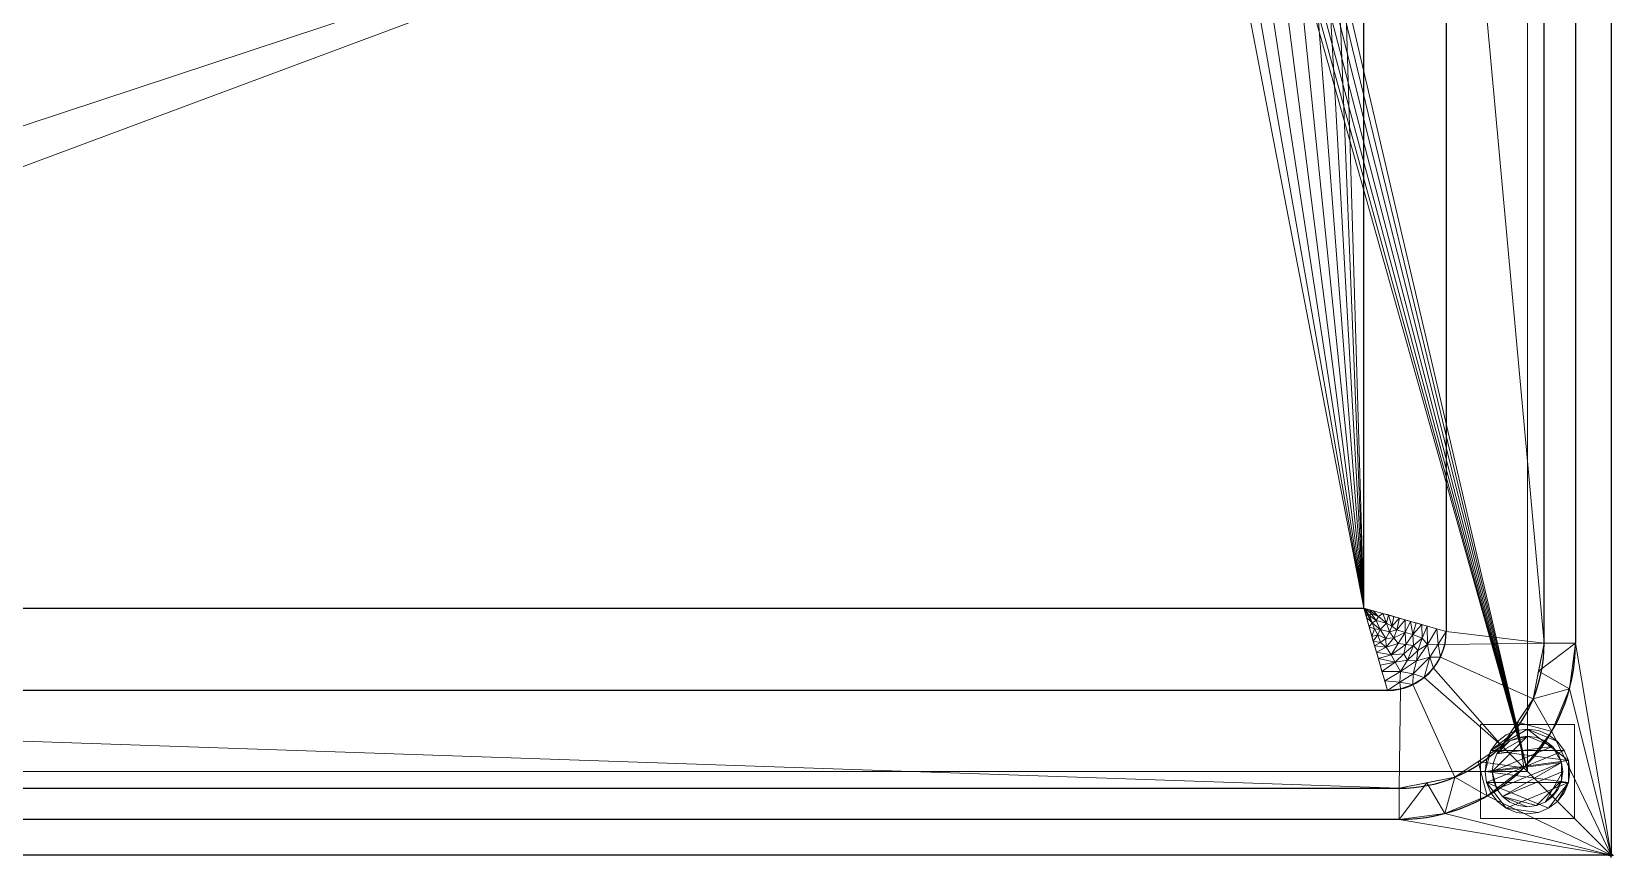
# Model space of a CAD drawing. Header units: millimetres. Extents: x -1 to 1401, y -701 to 1.
# Drawn here: x 729 to 1401, y -701 to -350 of the extents above; entities that cross this region are included whole.
import ezdxf

# ---------------------------------------------------------------- set-up
doc = ezdxf.new("R2010")
doc.units = ezdxf.units.MM
doc.header["$PDMODE"] = 34
for name, color, linetype in [('IQ_200_2D', 1, 'Continuous'), ('IQ_200_3D', 1, 'Continuous'), ('IQ_204_2D', 7, 'Continuous'), ('IQ_INS_3D', 3, 'Continuous')]:
    doc.layers.add(name, color=color, linetype=linetype)

msp = doc.modelspace()

# ---------------------------------------------------------------- linework, layer by layer
at = {"layer": 'IQ_200_2D'}
for p, q in [((1400, 0), (1400, -700)), ((1400, -700), (0, -700))]:
    msp.add_line(p, q, dxfattribs=at)
at = {"layer": 'IQ_204_2D'}
for p, q in [((1371.61, -610), (1371.61, -110)), ((1384.89, -110), (1384.89, -610)), ((1330, -155), (1330, -605)), ((1295, -595), (1295, -165)), ((105, -595), (1295, -595)), ((1305, -630), (95, -630)), ((90, -671.61), (1310, -671.61)), ((1310, -684.89), (90, -684.89))]:
    msp.add_line(p, q, dxfattribs=at)
for centre, radius, end in [((1305, -605), 25, 0), ((1310, -610), 74.89, 360), ((1310, -610), 61.61, 360)]:
    msp.add_arc(centre, radius, 270, end, dxfattribs=at)
at = {"layer": 'IQ_INS_3D'}
msp.add_point((1400, -700), dxfattribs=at)

# ---------------------------------------------------------------- meshes
at = {"layer": 'IQ_200_3D', "lineweight": 18}
mesh = msp.add_polyface(dxfattribs=at)
corners = [(1400, 0, 850), (1400, -700, 850), (0, -700, 850), (0, 0, 850), (1364.5, -110, 850), (35.5, -110, 850), (35.5, -664.5, 850), (1364.5, -664.5, 850), (715, -84.5, 850), (714.49, -80.62, 850), (712.99, -77, 850), (710.61, -73.89, 850), (707.5, -71.51, 850), (703.88, -70.01, 850), (700, -69.5, 850), (696.12, -70.01, 850), (692.5, -71.51, 850), (689.39, -73.89, 850), (687.01, -77, 850), (685.51, -80.62, 850), (685, -84.5, 850), (685.51, -88.38, 850), (687.01, -92, 850), (689.39, -95.11, 850), (692.5, -97.49, 850), (696.12, -98.99, 850), (700, -99.5, 850), (703.88, -98.99, 850), (707.5, -97.49, 850), (710.61, -95.11, 850), (712.99, -92, 850), (714.49, -88.38, 850)]
mesh.append_faces([[corners[k] for k in face] for face in [(28, 4, 27), (9, 4, 8), (8, 4, 31), (24, 5, 23), (21, 5, 20), (25, 5, 24), (16, 3, 15), (20, 5, 19)]], dxfattribs={"vtx0": -1, "vtx1": -1})
mesh.append_faces([[corners[k] for k in face] for face in [(10, 0, 4, 9)]], dxfattribs={"vtx0": -1, "vtx1": -1, "vtx2": -1})
mesh.append_faces([[corners[k] for k in face] for face in [(1, 7, 4, 0), (4, 30, 31), (0, 13, 14), (5, 25, 26)]], dxfattribs={"vtx0": -1, "vtx2": -1})
mesh.append_faces([[corners[k] for k in face] for face in [(3, 17, 18, 5)]], dxfattribs={"vtx0": -1, "vtx2": -1, "vtx3": -1})
mesh.append_faces([[corners[k] for k in face] for face in [(29, 30, 4), (28, 29, 4), (10, 11, 0), (12, 13, 0), (11, 12, 0), (22, 23, 5), (21, 22, 5), (16, 17, 3), (18, 19, 5)]], dxfattribs={"vtx1": -1, "vtx2": -1})
mesh.append_faces([[corners[k] for k in face] for face in [(6, 7, 1, 2), (26, 27, 4, 5), (5, 6, 2, 3), (14, 15, 3, 0)]], dxfattribs={"vtx1": -1, "vtx3": -1})
mesh = msp.add_polyface(dxfattribs=at)
corners = [(1400, -13, 1000), (1400, -13, 910), (1400, -13.34, 907.41), (1400, -14.34, 905), (1400, -15.93, 902.93), (1400, -18, 901.34), (1400, -20.41, 900.34), (1400, -23, 900), (1400, -700, 900), (1400, -700, 850), (1400, 0, 850), (1400, 0, 1000)]
mesh.append_faces([[corners[k] for k in face] for face in [(5, 10, 4)]], dxfattribs={"vtx0": -1, "vtx1": -1})
mesh.append_faces([[corners[k] for k in face] for face in [(10, 6, 7)]], dxfattribs={"vtx0": -1, "vtx2": -1})
mesh.append_faces([[corners[k] for k in face] for face in [(3, 4, 10), (2, 3, 10), (1, 2, 10), (5, 6, 10)]], dxfattribs={"vtx1": -1, "vtx2": -1})
mesh.append_faces([[corners[k] for k in face] for face in [(11, 0, 1, 10)]], dxfattribs={"vtx2": -1})
mesh.append_faces([[corners[k] for k in face] for face in [(7, 8, 9, 10)]], dxfattribs={"vtx3": -1})
mesh = msp.add_polyface(dxfattribs=at)
corners = [(1400, -700, 900), (1400, -23, 900), (0, -23, 900), (0, -700, 900), (90, -35.11, 900), (1310, -35.11, 900), (1329.38, -37.66, 900), (1347.44, -45.15, 900), (1362.95, -57.05, 900), (1374.85, -72.56, 900), (1382.34, -90.62, 900), (1384.89, -110, 900), (1384.89, -610, 900), (1382.34, -629.38, 900), (1374.85, -647.44, 900), (1362.95, -662.95, 900), (1347.44, -674.85, 900), (1329.38, -682.34, 900), (1310, -684.89, 900), (90, -684.89, 900), (70.62, -682.34, 900), (52.56, -674.85, 900), (37.05, -662.95, 900), (25.15, -647.44, 900), (17.66, -629.38, 900), (15.11, -610, 900), (15.11, -110, 900), (17.66, -90.62, 900), (25.15, -72.56, 900), (37.05, -57.05, 900), (52.56, -45.15, 900), (70.62, -37.66, 900)]
mesh.append_faces([[corners[k] for k in face] for face in [(9, 1, 8), (14, 0, 13), (31, 2, 30), (28, 2, 27), (21, 3, 20), (23, 3, 22)]], dxfattribs={"vtx0": -1, "vtx1": -1})
mesh.append_faces([[corners[k] for k in face] for face in [(1, 9, 10), (1, 11, 12, 0), (0, 14, 15), (0, 18, 19, 3), (2, 28, 29), (3, 23, 24)]], dxfattribs={"vtx0": -1, "vtx2": -1})
mesh.append_faces([[corners[k] for k in face] for face in [(10, 11, 1), (5, 6, 1), (7, 8, 1), (6, 7, 1), (12, 13, 0), (15, 16, 0), (17, 18, 0), (16, 17, 0), (31, 4, 2), (29, 30, 2), (26, 27, 2), (21, 22, 3), (19, 20, 3), (24, 25, 3)]], dxfattribs={"vtx1": -1, "vtx2": -1})
mesh.append_faces([[corners[k] for k in face] for face in [(4, 5, 1, 2), (25, 26, 2, 3)]], dxfattribs={"vtx1": -1, "vtx3": -1})
mesh = msp.add_polyface(dxfattribs=at)
corners = [(1310, -48.39, 890), (90, -48.39, 890), (66.42, -53.08, 890), (46.44, -66.44, 890), (33.08, -86.42, 890), (28.39, -110, 890), (28.39, -610, 890), (33.08, -633.58, 890), (46.44, -653.56, 890), (66.42, -666.92, 890), (90, -671.61, 890), (1310, -671.61, 890), (1333.58, -666.92, 890), (1353.56, -653.56, 890), (1366.92, -633.58, 890), (1371.61, -610, 890), (1371.61, -110, 890), (1366.92, -86.42, 890), (1353.56, -66.44, 890), (1333.58, -53.08, 890), (95, -130, 890), (1305, -130, 890), (1310.57, -130.63, 890), (1315.85, -132.48, 890), (1320.59, -135.46, 890), (1324.55, -139.42, 890), (1327.53, -144.16, 890), (1329.37, -149.44, 890), (1330, -155, 890), (1330, -605, 890), (1329.37, -610.56, 890), (1327.53, -615.84, 890), (1324.55, -620.58, 890), (1320.59, -624.54, 890), (1315.85, -627.52, 890), (1310.57, -629.37, 890), (1305, -630, 890), (95, -630, 890), (89.44, -629.37, 890), (84.16, -627.53, 890), (79.42, -624.55, 890), (75.46, -620.59, 890), (72.48, -615.85, 890), (70.63, -610.57, 890), (70, -605, 890), (70, -155, 890), (70.63, -149.44, 890), (72.47, -144.16, 890), (75.45, -139.42, 890), (79.41, -135.46, 890), (84.15, -132.48, 890), (89.43, -130.63, 890), (685, -84.5, 890), (685.51, -80.62, 890), (687.01, -77, 890), (689.39, -73.89, 890), (692.5, -71.51, 890), (696.12, -70.01, 890), (700, -69.5, 890), (703.88, -70.01, 890), (707.5, -71.51, 890), (710.61, -73.89, 890), (712.99, -77, 890), (714.49, -80.62, 890), (715, -84.5, 890), (714.49, -88.38, 890), (712.99, -92, 890), (710.61, -95.11, 890), (707.5, -97.49, 890), (703.88, -98.99, 890), (700, -99.5, 890), (696.12, -98.99, 890), (692.5, -97.49, 890), (689.39, -95.11, 890), (687.01, -92, 890), (685.51, -88.38, 890)]
mesh.append_faces([[corners[k] for k in face] for face in [(30, 15, 29), (33, 13, 32), (19, 22, 18), (68, 21, 67), (40, 9, 39), (73, 20, 72), (54, 1, 53)]], dxfattribs={"vtx0": -1, "vtx1": -1})
mesh.append_faces([[corners[k] for k in face] for face in [(14, 31, 32, 13), (16, 27, 28, 15), (12, 34, 35, 11), (17, 23, 24, 16), (16, 24, 25), (16, 25, 26), (16, 26, 27), (23, 17, 18, 22), (0, 21, 22, 19), (21, 66, 67), (0, 59, 60), (0, 60, 61), (0, 61, 62), (21, 65, 66), (5, 48, 49, 4), (4, 49, 50, 3), (7, 42, 43, 6), (5, 46, 47), (6, 44, 45, 5), (5, 45, 46), (5, 47, 48), (20, 73, 74), (1, 57, 58), (1, 54, 55), (1, 55, 56), (1, 56, 57), (20, 74, 75), (3, 50, 51, 2), (1, 52, 53)]], dxfattribs={"vtx0": -1, "vtx2": -1})
mesh.append_faces([[corners[k] for k in face] for face in [(0, 63, 64, 21), (20, 75, 52, 1)]], dxfattribs={"vtx0": -1, "vtx2": -1, "vtx3": -1})
mesh.append_faces([[corners[k] for k in face] for face in [(11, 35, 36, 37)]], dxfattribs={"vtx0": -1, "vtx3": -1})
mesh.append_faces([[corners[k] for k in face] for face in [(28, 29, 15), (62, 63, 0), (64, 65, 21), (20, 21, 70), (68, 69, 21), (69, 70, 21), (43, 44, 6), (70, 71, 20), (71, 72, 20)]], dxfattribs={"vtx1": -1, "vtx2": -1})
mesh.append_faces([[corners[k] for k in face] for face in [(12, 13, 33, 34), (30, 31, 14, 15), (58, 59, 0, 1), (37, 38, 10, 11), (38, 39, 9, 10), (40, 41, 8, 9), (41, 42, 7, 8), (51, 20, 1, 2)]], dxfattribs={"vtx1": -1, "vtx3": -1})
mesh = msp.add_polyface(dxfattribs=at)
corners = [(1364.5, -110, 480), (1364.5, -664.5, 480), (35.5, -664.5, 480), (35.5, -110, 480), (1250, -224, 480), (1253.88, -223.49, 480), (1257.5, -221.99, 480), (1260.61, -219.61, 480), (1262.99, -216.5, 480), (1264.49, -212.88, 480), (1265, -209, 480), (1264.49, -205.12, 480), (1262.99, -201.5, 480), (1260.61, -198.39, 480), (1257.5, -196.01, 480), (1253.88, -194.51, 480), (1250, -194, 480), (1246.12, -194.51, 480), (1242.5, -196.01, 480), (1239.39, -198.39, 480), (1237.01, -201.5, 480), (1235.51, -205.12, 480), (1235, -209, 480), (1235.51, -212.88, 480), (1237.01, -216.5, 480), (1239.39, -219.61, 480), (1242.5, -221.99, 480), (1246.12, -223.49, 480)]
mesh.append_faces([[corners[k] for k in face] for face in [(21, 3, 20), (13, 0, 12), (10, 0, 9), (5, 1, 4)]], dxfattribs={"vtx0": -1, "vtx1": -1})
mesh.append_faces([[corners[k] for k in face] for face in [(3, 21, 22), (3, 22, 23), (0, 17, 18), (2, 24, 25, 1), (1, 26, 27), (1, 25, 26), (1, 27, 4), (0, 13, 14), (0, 10, 11), (1, 7, 8, 0)]], dxfattribs={"vtx0": -1, "vtx2": -1})
mesh.append_faces([[corners[k] for k in face] for face in [(19, 20, 3), (15, 16, 0), (14, 15, 0), (11, 12, 0), (16, 17, 0), (6, 7, 1), (5, 6, 1), (8, 9, 0)]], dxfattribs={"vtx1": -1, "vtx2": -1})
mesh.append_faces([[corners[k] for k in face] for face in [(18, 19, 3, 0), (23, 24, 2, 3)]], dxfattribs={"vtx1": -1, "vtx3": -1})
mesh = msp.add_polyface(dxfattribs=at)
corners = [(1364.5, -110, 480), (1364.5, -110, 850), (1364.5, -664.5, 850), (1364.5, -664.5, 480)]
mesh.append_faces([[corners[k] for k in face] for face in [(0, 1, 2, 3)]])
mesh = msp.add_polyface(dxfattribs=at)
corners = [(1371.61, -610, 890), (1384.89, -610, 900), (1384.89, -110, 900), (1371.61, -110, 890)]
mesh.append_faces([[corners[k] for k in face] for face in [(0, 1, 2, 3)]])
mesh = msp.add_polyface(dxfattribs=at)
corners = [(1295, -595, 520), (1330, -605, 890), (1330, -155, 890), (1295, -165, 520)]
mesh.append_faces([[corners[k] for k in face] for face in [(0, 1, 2, 3)]])
mesh = msp.add_polyface(dxfattribs=at)
corners = [(1295, -165, 520), (105, -165, 520), (105, -595, 520), (1295, -595, 520), (1250, -174, 520), (1259.06, -175.19, 520), (1267.5, -178.69, 520), (1274.75, -184.25, 520), (1280.31, -191.5, 520), (1283.81, -199.94, 520), (1285, -209, 520), (1283.81, -218.06, 520), (1280.31, -226.5, 520), (1274.75, -233.75, 520), (1267.5, -239.31, 520), (1259.06, -242.81, 520), (1250, -244, 520), (1240.94, -242.81, 520), (1232.5, -239.31, 520), (1225.25, -233.75, 520), (1219.69, -226.5, 520), (1216.19, -218.06, 520), (1215, -209, 520), (1216.19, -199.94, 520), (1219.69, -191.5, 520), (1225.25, -184.25, 520), (1232.5, -178.69, 520), (1240.94, -175.19, 520)]
mesh.append_faces([[corners[k] for k in face] for face in [(24, 1, 23), (8, 0, 7), (13, 3, 12)]], dxfattribs={"vtx0": -1, "vtx1": -1})
mesh.append_faces([[corners[k] for k in face] for face in [(1, 26, 27), (1, 24, 25), (1, 25, 26), (0, 4, 5), (0, 5, 6), (0, 8, 9), (3, 13, 14), (3, 14, 15), (0, 10, 11, 3)]], dxfattribs={"vtx0": -1, "vtx2": -1})
mesh.append_faces([[corners[k] for k in face] for face in [(22, 23, 1), (21, 22, 1), (17, 18, 3), (18, 19, 3), (16, 17, 3), (6, 7, 0), (9, 10, 0), (11, 12, 3), (15, 16, 3)]], dxfattribs={"vtx1": -1, "vtx2": -1})
mesh.append_faces([[corners[k] for k in face] for face in [(0, 1, 27, 4), (1, 2, 20, 21), (19, 20, 2, 3)]], dxfattribs={"vtx1": -1, "vtx3": -1})
mesh = msp.add_polyface(dxfattribs=at)
corners = [(105, -595, 520), (95, -630, 890), (1305, -630, 890), (1295, -595, 520)]
mesh.append_faces([[corners[k] for k in face] for face in [(0, 1, 2, 3)]])
mesh = msp.add_polyface(dxfattribs=at)
corners = [(1295, -595, 520), (1305, -630, 890), (1310.57, -629.37, 890), (1315.85, -627.52, 890), (1320.59, -624.54, 890), (1324.55, -620.58, 890), (1327.53, -615.84, 890), (1329.37, -610.56, 890), (1330, -605, 890), (1295, -595, 520), (1295, -595, 520), (1295, -595, 520), (1295, -595, 520), (1295, -595, 520), (1295, -595, 520), (1295, -595, 520), (1299.59, -611.08, 690), (1312.5, -600, 705), (1321.96, -602.7, 805), (1303.04, -597.3, 605), (1297.3, -603.04, 605), (1302.7, -621.96, 805), (1300.26, -600.26, 590.31), (1317.42, -617.42, 819.71), (1296.15, -599.02, 562.5), (1299.02, -596.15, 562.5), (1325.98, -603.85, 847.5), (1303.85, -625.98, 847.5), (1297.35, -598.14, 557.25), (1298.14, -597.35, 557.25), (1323.03, -615.95, 852.75), (1315.96, -623.03, 852.75), (1301.15, -616.52, 747.5), (1309.62, -610.11, 718.75), (1307.77, -598.65, 655), (1308.94, -604.27, 680), (1304.37, -608, 672.58), (1304.66, -601.49, 631.14), (1298.6, -601.27, 589.69), (1301.95, -604.17, 629.35), (1298.45, -607.06, 647.5), (1301.27, -598.6, 589.69), (1322.01, -610.52, 820.32), (1317.23, -601.35, 755), (1316.02, -610.9, 770.52), (1310.53, -622.01, 820.31), (1308.31, -618.02, 776.25), (1319.73, -607.77, 790.25), (1317.98, -613.13, 797.71), (1313.47, -617.17, 793.43), (1311.98, -614.46, 764.47), (1306.62, -614.88, 741.73), (1312.88, -610.51, 744.05), (1312.58, -605.43, 716.71), (1315.75, -606.25, 748.39), (1300.37, -613.8, 718.75), (1304.41, -611.63, 704.37), (1314.86, -600.68, 730), (1319.59, -602.03, 780), (1296.24, -597.54, 547.6), (1297.54, -596.24, 547.6), (1326.58, -610.33, 862.41), (1310.33, -626.58, 862.4), (1310.14, -599.32, 680), (1307.77, -607.68, 690.11), (1305.9, -605.15, 660.82), (1306.87, -602.73, 655.55), (1305.41, -597.97, 630), (1299.47, -603.88, 616.74), (1300.92, -606.35, 644.25), (1299.02, -609.07, 668.75), (1302.06, -609.72, 679.37), (1301.93, -619.24, 776.25)]
mesh.append_faces([[corners[k] for k in face] for face in [(28, 29, 13), (60, 25, 9), (59, 28, 14), (29, 60, 11)]], dxfattribs={"vtx0": -1})
mesh.append_faces([[corners[k] for k in face] for face in [(8, 61, 7), (20, 38, 24), (18, 42, 26), (43, 54, 58), (17, 53, 57), (7, 61, 6), (34, 66, 63), (67, 66, 34), (72, 46, 32)]], dxfattribs={"vtx0": -1, "vtx1": -1})
mesh.append_faces([[corners[k] for k in face] for face in [(22, 28, 38), (26, 42, 61), (44, 48, 47), (37, 39, 65), (64, 36, 56), (64, 53, 35), (22, 41, 29), (38, 59, 24), (61, 30, 6), (4, 30, 31), (23, 45, 31), (67, 37, 66), (31, 30, 23), (29, 28, 22), (23, 30, 42), (21, 45, 46), (51, 33, 56), (18, 47, 42), (35, 63, 66), (17, 35, 53), (65, 35, 66), (68, 38, 20), (64, 35, 65), (41, 22, 37), (22, 38, 39), (22, 39, 37), (69, 68, 40), (60, 29, 41), (68, 39, 38), (44, 50, 49), (47, 58, 54), (45, 49, 46), (50, 44, 52), (62, 31, 45), (50, 51, 46), (49, 48, 44), (23, 42, 48), (54, 44, 47), (47, 48, 42), (23, 48, 49), (23, 49, 45), (50, 46, 49), (32, 46, 51), (52, 51, 50), (36, 69, 71), (33, 51, 52), (33, 52, 53), (54, 52, 44), (64, 33, 53), (54, 57, 53), (54, 53, 52), (56, 55, 51), (28, 59, 38), (25, 60, 41), (30, 61, 42), (27, 62, 45), (31, 62, 3), (33, 64, 56), (36, 64, 65), (36, 65, 39), (37, 65, 66), (41, 37, 19), (69, 39, 68), (69, 36, 39), (16, 56, 71), (70, 71, 69), (36, 71, 56)]], dxfattribs={"vtx0": -1, "vtx1": -1, "vtx2": -1})
mesh.append_faces([[corners[k] for k in face] for face in [(62, 27, 1), (56, 16, 55), (54, 43, 57), (47, 18, 58), (35, 17, 63)]], dxfattribs={"vtx0": -1, "vtx2": -1})
mesh.append_faces([[corners[k] for k in face] for face in [(0, 24, 59)]], dxfattribs={"vtx1": -1})
mesh.append_faces([[corners[k] for k in face] for face in [(4, 5, 30), (3, 4, 31), (5, 6, 30), (1, 2, 62), (19, 25, 41), (8, 26, 61), (2, 3, 62), (21, 27, 45), (40, 70, 69), (20, 40, 68), (72, 21, 46), (55, 32, 51), (67, 19, 37), (70, 16, 71)]], dxfattribs={"vtx1": -1, "vtx2": -1})
mesh = msp.add_polyface(dxfattribs=at)
corners = [(1371.61, -610, 890), (1366.92, -633.58, 890), (1353.56, -653.56, 890), (1333.58, -666.92, 890), (1310, -671.61, 890), (1310, -684.89, 900), (1329.38, -682.34, 900), (1347.44, -674.85, 900), (1362.95, -662.95, 900), (1374.85, -647.44, 900), (1382.34, -629.38, 900), (1384.89, -610, 900), (1321.79, -669.26, 890), (1343.57, -660.24, 890), (1360.24, -643.57, 890), (1369.26, -621.79, 890)]
mesh.append_faces([[corners[k] for k in face] for face in [(15, 11, 0)]], dxfattribs={"vtx0": -1})
mesh.append_faces([[corners[k] for k in face] for face in [(6, 12, 5), (13, 8, 2), (8, 13, 7), (9, 14, 8), (2, 8, 14)]], dxfattribs={"vtx0": -1, "vtx1": -1})
mesh.append_faces([[corners[k] for k in face] for face in [(3, 6, 7), (6, 3, 12), (15, 10, 11), (9, 1, 14)]], dxfattribs={"vtx0": -1, "vtx2": -1})
mesh.append_faces([[corners[k] for k in face] for face in [(4, 5, 12)]], dxfattribs={"vtx1": -1})
mesh.append_faces([[corners[k] for k in face] for face in [(13, 3, 7), (15, 1, 10), (9, 10, 1)]], dxfattribs={"vtx1": -1, "vtx2": -1})
mesh = msp.add_polyface(dxfattribs=at)
corners = [(1344.5, -644.5, 850), (1344.5, -684.5, 850), (1384.5, -684.5, 850), (1384.5, -644.5, 850)]
mesh.append_faces([[corners[k] for k in face] for face in [(0, 1, 2, 3)]])
mesh = msp.add_polyface(dxfattribs=at)
corners = [(1384.5, -684.5, 75), (1344.5, -684.5, 75), (1344.5, -644.5, 75), (1384.5, -644.5, 75)]
mesh.append_faces([[corners[k] for k in face] for face in [(0, 1, 2, 3)]])
mesh = msp.add_polyface(dxfattribs=at)
corners = [(1384.5, -644.5, 850), (1384.5, -644.5, 75), (1344.5, -644.5, 75), (1344.5, -644.5, 850)]
mesh.append_faces([[corners[k] for k in face] for face in [(0, 1, 2, 3)]])
mesh = msp.add_polyface(dxfattribs=at)
corners = [(1344.5, -644.5, 850), (1344.5, -644.5, 75), (1344.5, -684.5, 75), (1344.5, -684.5, 850)]
mesh.append_faces([[corners[k] for k in face] for face in [(0, 1, 2, 3)]])
mesh = msp.add_polyface(dxfattribs=at)
corners = [(1384.5, -684.5, 850), (1384.5, -684.5, 75), (1384.5, -644.5, 75), (1384.5, -644.5, 850)]
mesh.append_faces([[corners[k] for k in face] for face in [(0, 1, 2, 3)]])
mesh = msp.add_polyface(dxfattribs=at)
corners = [(1346.5, -664.5, 5), (1347.11, -669.16, 5), (1348.91, -673.5, 5), (1351.77, -677.23, 5), (1355.5, -680.09, 5), (1359.84, -681.89, 5), (1364.5, -682.5, 5), (1369.16, -681.89, 5), (1373.5, -680.09, 5), (1377.23, -677.23, 5), (1380.09, -673.5, 5), (1381.89, -669.16, 5), (1382.5, -664.5, 5), (1381.89, -659.84, 5), (1380.09, -655.5, 5), (1377.23, -651.77, 5), (1373.5, -648.91, 5), (1369.16, -647.11, 5), (1364.5, -646.5, 5), (1359.84, -647.11, 5), (1355.5, -648.91, 5), (1351.77, -651.77, 5), (1348.91, -655.5, 5), (1347.11, -659.84, 5)]
mesh.append_faces([[corners[k] for k in face] for face in [(11, 8, 9, 10)]], dxfattribs={"vtx0": -1})
mesh.append_faces([[corners[k] for k in face] for face in [(4, 7, 8, 11), (11, 0, 1, 4), (13, 18, 19, 22)]], dxfattribs={"vtx0": -1, "vtx2": -1, "vtx3": -1})
mesh.append_faces([[corners[k] for k in face] for face in [(0, 11, 12, 13)]], dxfattribs={"vtx0": -1, "vtx3": -1})
mesh.append_faces([[corners[k] for k in face] for face in [(2, 3, 4, 1), (16, 17, 18, 15)]], dxfattribs={"vtx2": -1})
mesh.append_faces([[corners[k] for k in face] for face in [(13, 14, 15, 18), (22, 23, 0, 13)]], dxfattribs={"vtx2": -1, "vtx3": -1})
mesh.append_faces([[corners[k] for k in face] for face in [(4, 5, 6, 7), (19, 20, 21, 22)]], dxfattribs={"vtx3": -1})
mesh = msp.add_polyface(dxfattribs=at)
corners = [(1346.5, -664.5, 0), (1347.11, -659.84, 0), (1348.91, -655.5, 0), (1351.77, -651.77, 0), (1355.5, -648.91, 0), (1359.84, -647.11, 0), (1364.5, -646.5, 0), (1369.16, -647.11, 0), (1373.5, -648.91, 0), (1377.23, -651.77, 0), (1380.09, -655.5, 0), (1381.89, -659.84, 0), (1382.5, -664.5, 0), (1381.89, -669.16, 0), (1380.09, -673.5, 0), (1377.23, -677.23, 0), (1373.5, -680.09, 0), (1369.16, -681.89, 0), (1364.5, -682.5, 0), (1359.84, -681.89, 0), (1355.5, -680.09, 0), (1351.77, -677.23, 0), (1348.91, -673.5, 0), (1347.11, -669.16, 0)]
mesh.append_faces([[corners[k] for k in face] for face in [(2, 0, 1), (15, 13, 14), (13, 11, 12)]], dxfattribs={"vtx0": -1})
mesh.append_faces([[corners[k] for k in face] for face in [(16, 23, 13, 15)]], dxfattribs={"vtx0": -1, "vtx1": -1, "vtx2": -1})
mesh.append_faces([[corners[k] for k in face] for face in [(2, 10, 23, 0)]], dxfattribs={"vtx0": -1, "vtx1": -1, "vtx3": -1})
mesh.append_faces([[corners[k] for k in face] for face in [(2, 5, 6)]], dxfattribs={"vtx0": -1, "vtx2": -1})
mesh.append_faces([[corners[k] for k in face] for face in [(23, 10, 11, 13), (23, 16, 17, 20)]], dxfattribs={"vtx0": -1, "vtx2": -1, "vtx3": -1})
mesh.append_faces([[corners[k] for k in face] for face in [(9, 10, 2, 6)]], dxfattribs={"vtx1": -1, "vtx2": -1, "vtx3": -1})
mesh.append_faces([[corners[k] for k in face] for face in [(3, 4, 5, 2), (18, 19, 20, 17)]], dxfattribs={"vtx2": -1})
mesh.append_faces([[corners[k] for k in face] for face in [(6, 7, 8, 9), (20, 21, 22, 23)]], dxfattribs={"vtx3": -1})
mesh = msp.add_polyface(dxfattribs=at)
corners = [(1346.5, -664.5, 5), (1347.11, -659.84, 5), (1348.91, -655.5, 5), (1351.77, -651.77, 5), (1355.5, -648.91, 5), (1359.84, -647.11, 5), (1364.5, -646.5, 5), (1369.16, -647.11, 5), (1373.5, -648.91, 5), (1377.23, -651.77, 5), (1380.09, -655.5, 5), (1381.89, -659.84, 5), (1382.5, -664.5, 5), (1382.5, -664.5, 0), (1381.89, -659.84, 0), (1380.09, -655.5, 0), (1377.23, -651.77, 0), (1373.5, -648.91, 0), (1369.16, -647.11, 0), (1364.5, -646.5, 0), (1359.84, -647.11, 0), (1355.5, -648.91, 0), (1351.77, -651.77, 0), (1348.91, -655.5, 0), (1347.11, -659.84, 0), (1346.5, -664.5, 0)]
mesh.append_faces([[corners[k] for k in face] for face in [(13, 14, 11, 12), (0, 1, 24, 25)]], dxfattribs={"vtx1": -1})
mesh.append_faces([[corners[k] for k in face] for face in [(14, 15, 10, 11), (16, 17, 8, 9), (15, 16, 9, 10), (17, 18, 7, 8), (6, 7, 18, 19), (19, 20, 5, 6), (20, 21, 4, 5), (22, 23, 2, 3), (21, 22, 3, 4), (23, 24, 1, 2)]], dxfattribs={"vtx1": -1, "vtx3": -1})
mesh = msp.add_polyface(dxfattribs=at)
corners = [(1349.5, -664.5, 75), (1350.01, -668.38, 75), (1351.51, -672, 75), (1353.89, -675.11, 75), (1357, -677.49, 75), (1360.62, -678.99, 75), (1364.5, -679.5, 75), (1368.38, -678.99, 75), (1372, -677.49, 75), (1375.11, -675.11, 75), (1377.49, -672, 75), (1378.99, -668.38, 75), (1379.5, -664.5, 75), (1378.99, -660.62, 75), (1377.49, -657, 75), (1375.11, -653.89, 75), (1372, -651.51, 75), (1368.38, -650.01, 75), (1364.5, -649.5, 75), (1360.62, -650.01, 75), (1357, -651.51, 75), (1353.89, -653.89, 75), (1351.51, -657, 75), (1350.01, -660.62, 75)]
mesh.append_faces([[corners[k] for k in face] for face in [(10, 8, 9), (22, 20, 21)]], dxfattribs={"vtx0": -1})
mesh.append_faces([[corners[k] for k in face] for face in [(7, 3, 6)]], dxfattribs={"vtx0": -1, "vtx1": -1})
mesh.append_faces([[corners[k] for k in face] for face in [(22, 15, 18, 20)]], dxfattribs={"vtx0": -1, "vtx1": -1, "vtx2": -1, "vtx3": -1})
mesh.append_faces([[corners[k] for k in face] for face in [(13, 2, 3, 12)]], dxfattribs={"vtx0": -1, "vtx2": -1})
mesh.append_faces([[corners[k] for k in face] for face in [(3, 7, 8, 12)]], dxfattribs={"vtx0": -1, "vtx2": -1, "vtx3": -1})
mesh.append_faces([[corners[k] for k in face] for face in [(17, 18, 15, 16), (19, 20, 18)]], dxfattribs={"vtx1": -1})
mesh.append_faces([[corners[k] for k in face] for face in [(11, 12, 8, 10)]], dxfattribs={"vtx1": -1, "vtx2": -1})
mesh.append_faces([[corners[k] for k in face] for face in [(4, 5, 6, 3)]], dxfattribs={"vtx2": -1})
mesh.append_faces([[corners[k] for k in face] for face in [(0, 1, 2, 13), (13, 14, 15, 0), (22, 23, 0, 15)]], dxfattribs={"vtx2": -1, "vtx3": -1})
mesh = msp.add_polyface(dxfattribs=at)
corners = [(1349.5, -664.5, 5), (1350.01, -660.62, 5), (1351.51, -657, 5), (1353.89, -653.89, 5), (1357, -651.51, 5), (1360.62, -650.01, 5), (1364.5, -649.5, 5), (1368.38, -650.01, 5), (1372, -651.51, 5), (1375.11, -653.89, 5), (1377.49, -657, 5), (1378.99, -660.62, 5), (1379.5, -664.5, 5), (1378.99, -668.38, 5), (1377.49, -672, 5), (1375.11, -675.11, 5), (1372, -677.49, 5), (1368.38, -678.99, 5), (1364.5, -679.5, 5), (1360.62, -678.99, 5), (1357, -677.49, 5), (1353.89, -675.11, 5), (1351.51, -672, 5), (1350.01, -668.38, 5)]
mesh.append_faces([[corners[k] for k in face] for face in [(9, 6, 7, 8), (4, 2, 3), (15, 13, 14)]], dxfattribs={"vtx0": -1})
mesh.append_faces([[corners[k] for k in face] for face in [(18, 21, 17)]], dxfattribs={"vtx0": -1, "vtx1": -1})
mesh.append_faces([[corners[k] for k in face] for face in [(22, 0, 11, 21)]], dxfattribs={"vtx0": -1, "vtx1": -1, "vtx2": -1})
mesh.append_faces([[corners[k] for k in face] for face in [(0, 6, 9, 11), (21, 11, 13, 17)]], dxfattribs={"vtx0": -1, "vtx1": -1, "vtx2": -1, "vtx3": -1})
mesh.append_faces([[corners[k] for k in face] for face in [(23, 0, 22), (12, 13, 11)]], dxfattribs={"vtx1": -1})
mesh.append_faces([[corners[k] for k in face] for face in [(16, 17, 13, 15)]], dxfattribs={"vtx1": -1, "vtx2": -1})
mesh.append_faces([[corners[k] for k in face] for face in [(9, 10, 11)]], dxfattribs={"vtx2": -1})
mesh.append_faces([[corners[k] for k in face] for face in [(4, 5, 6, 2), (0, 1, 2, 6)]], dxfattribs={"vtx2": -1, "vtx3": -1})
mesh.append_faces([[corners[k] for k in face] for face in [(18, 19, 20, 21)]], dxfattribs={"vtx3": -1})
mesh = msp.add_polyface(dxfattribs=at)
corners = [(1349.5, -664.5, 75), (1350.01, -660.62, 75), (1351.51, -657, 75), (1353.89, -653.89, 75), (1357, -651.51, 75), (1360.62, -650.01, 75), (1364.5, -649.5, 75), (1368.38, -650.01, 75), (1372, -651.51, 75), (1375.11, -653.89, 75), (1377.49, -657, 75), (1378.99, -660.62, 75), (1379.5, -664.5, 75), (1379.5, -664.5, 5), (1378.99, -660.62, 5), (1377.49, -657, 5), (1375.11, -653.89, 5), (1372, -651.51, 5), (1368.38, -650.01, 5), (1364.5, -649.5, 5), (1360.62, -650.01, 5), (1357, -651.51, 5), (1353.89, -653.89, 5), (1351.51, -657, 5), (1350.01, -660.62, 5), (1349.5, -664.5, 5)]
mesh.append_faces([[corners[k] for k in face] for face in [(1, 24, 25, 0)]], dxfattribs={"vtx0": -1})
mesh.append_faces([[corners[k] for k in face] for face in [(8, 17, 18, 7), (9, 16, 17, 8), (7, 18, 19, 6), (15, 10, 11, 14), (5, 20, 21, 4), (4, 21, 22, 3), (2, 23, 24, 1), (3, 22, 23, 2), (20, 5, 6, 19)]], dxfattribs={"vtx0": -1, "vtx2": -1})
mesh.append_faces([[corners[k] for k in face] for face in [(13, 14, 11, 12)]], dxfattribs={"vtx1": -1})
mesh.append_faces([[corners[k] for k in face] for face in [(9, 10, 15, 16)]], dxfattribs={"vtx1": -1, "vtx3": -1})
mesh = msp.add_polyface(dxfattribs=at)
corners = [(1364.5, -664.5, 480), (1364.5, -664.5, 850), (35.5, -664.5, 850), (35.5, -664.5, 480)]
mesh.append_faces([[corners[k] for k in face] for face in [(0, 1, 2, 3)]])
mesh = msp.add_polyface(dxfattribs=at)
corners = [(1382.5, -664.5, 5), (1381.89, -669.16, 5), (1380.09, -673.5, 5), (1377.23, -677.23, 5), (1373.5, -680.09, 5), (1369.16, -681.89, 5), (1364.5, -682.5, 5), (1359.84, -681.89, 5), (1355.5, -680.09, 5), (1351.77, -677.23, 5), (1348.91, -673.5, 5), (1347.11, -669.16, 5), (1346.5, -664.5, 5), (1346.5, -664.5, 0), (1347.11, -669.16, 0), (1348.91, -673.5, 0), (1351.77, -677.23, 0), (1355.5, -680.09, 0), (1359.84, -681.89, 0), (1364.5, -682.5, 0), (1369.16, -681.89, 0), (1373.5, -680.09, 0), (1377.23, -677.23, 0), (1380.09, -673.5, 0), (1381.89, -669.16, 0), (1382.5, -664.5, 0)]
mesh.append_faces([[corners[k] for k in face] for face in [(13, 14, 11, 12), (0, 1, 24, 25)]], dxfattribs={"vtx1": -1})
mesh.append_faces([[corners[k] for k in face] for face in [(14, 15, 10, 11), (16, 17, 8, 9), (15, 16, 9, 10), (17, 18, 7, 8), (6, 7, 18, 19), (19, 20, 5, 6), (20, 21, 4, 5), (22, 23, 2, 3), (21, 22, 3, 4), (23, 24, 1, 2)]], dxfattribs={"vtx1": -1, "vtx3": -1})
mesh = msp.add_polyface(dxfattribs=at)
corners = [(1379.5, -664.5, 75), (1378.99, -668.38, 75), (1377.49, -672, 75), (1375.11, -675.11, 75), (1372, -677.49, 75), (1368.38, -678.99, 75), (1364.5, -679.5, 75), (1360.62, -678.99, 75), (1357, -677.49, 75), (1353.89, -675.11, 75), (1351.51, -672, 75), (1350.01, -668.38, 75), (1349.5, -664.5, 75), (1349.5, -664.5, 5), (1350.01, -668.38, 5), (1351.51, -672, 5), (1353.89, -675.11, 5), (1357, -677.49, 5), (1360.62, -678.99, 5), (1364.5, -679.5, 5), (1368.38, -678.99, 5), (1372, -677.49, 5), (1375.11, -675.11, 5), (1377.49, -672, 5), (1378.99, -668.38, 5), (1379.5, -664.5, 5)]
mesh.append_faces([[corners[k] for k in face] for face in [(1, 24, 25, 0)]], dxfattribs={"vtx0": -1})
mesh.append_faces([[corners[k] for k in face] for face in [(11, 14, 15, 10), (10, 15, 16, 9), (8, 17, 18, 7), (9, 16, 17, 8), (7, 18, 19, 6), (5, 20, 21, 4), (4, 21, 22, 3), (2, 23, 24, 1), (3, 22, 23, 2), (20, 5, 6, 19)]], dxfattribs={"vtx0": -1, "vtx2": -1})
mesh.append_faces([[corners[k] for k in face] for face in [(12, 13, 14, 11)]], dxfattribs={"vtx2": -1})
mesh = msp.add_polyface(dxfattribs=at)
corners = [(90, -671.61, 890), (90, -684.89, 900), (1310, -684.89, 900), (1310, -671.61, 890)]
mesh.append_faces([[corners[k] for k in face] for face in [(0, 1, 2, 3)]])
mesh = msp.add_polyface(dxfattribs=at)
corners = [(1344.5, -684.5, 850), (1344.5, -684.5, 75), (1384.5, -684.5, 75), (1384.5, -684.5, 850)]
mesh.append_faces([[corners[k] for k in face] for face in [(0, 1, 2, 3)]])
mesh = msp.add_polyface(dxfattribs=at)
corners = [(1400, -700, 900), (0, -700, 900), (0, -700, 850), (1400, -700, 850)]
mesh.append_faces([[corners[k] for k in face] for face in [(0, 1, 2, 3)]])

doc.saveas('drawing.dxf')
